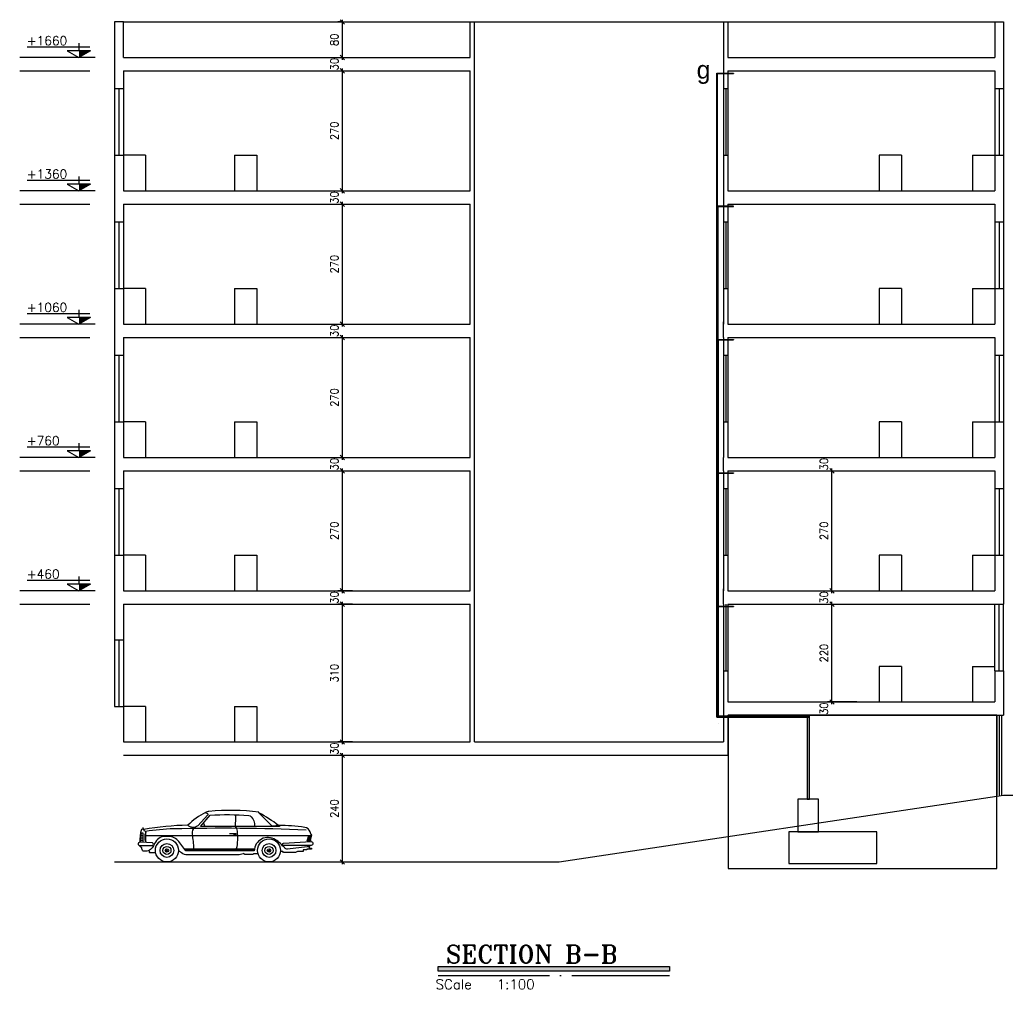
# Model space of a CAD drawing. Header units: millimetres. Extents: x 0 to 12169, y 6 to 10142.
# Drawn here: x 70 to 2291, y 6 to 2187 of the extents above; entities that cross this region are included whole.
import ezdxf

# ---------------------------------------------------------------- set-up
doc = ezdxf.new("R2010")
doc.units = ezdxf.units.MM
doc.header["$LTSCALE"] = 50
doc.header["$MEASUREMENT"] = 0
doc.linetypes.add('AXIS', pattern=[6, 5, -0.5, 0, -0.5])
for name, color, linetype in [('1', 8, 'AXIS'), ('2', 4, 'Continuous'), ('3', 3, 'Continuous'), ('CAR', 161, 'Continuous'), ('DIM', 8, 'Continuous'), ('HACH', 140, 'Continuous'), ('TXT', 2, 'Continuous'), ('TXT-1', 2, 'Continuous')]:
    doc.layers.add(name, color=color, linetype=linetype)
doc.styles.add('ROMANS', font='ROMANS.shx', dxfattribs={"width": 0.9})
doc.styles.add('ROMANT', font='romant', dxfattribs={"height": 20})
doc.styles.get("Standard").update_dxf_attribs({"font": 'arial.ttf'})
doc.dimstyles.new('dim1.100', dxfattribs={"dimscale": 100, "dimtxt": 0.18, "dimasz": 0.1, "dimexe": 0.1, "dimexo": 0.1, "dimgap": 0.09, "dimtad": 1, "dimzin": 12, "dimdsep": 46, "dimtxsty": 'ROMANS', "dimblk1": 'OBLIQUE', "dimblk2": 'OBLIQUE', "dimsah": 1, "dimcen": 0.1, "dimdle": 0.05, "dimclrd": 256, "dimclre": 12, "dimclrt": 4, "dimadec": 0, "dimazin": 0, "dimtfac": 1, "dimtix": 1, "dimtofl": 0, "dimtmove": 0, "dimatfit": 0, "dimldrblk": 'OBLIQUE', "dimfxl": 1, "dimtolj": 1, "dimtzin": 0, "dimarcsym": 0})

# ---------------------------------------------------------------- blocks, each defined once
blk = doc.blocks.new('CARS2')
at = {"layer": 'CAR'}
for p, q in [((-284.2, 77.2), (-284.2, 73.3)), ((-289.3, 49.2), (-283.2, 49.2)), ((-289.1, 54.4), (-283.2, 54.4)), ((-288.5, 59.6), (-283.2, 59.6)), ((91.4, 45.5), (92.1, 47.8)), ((92.4, 48.7), (93, 50.7)), ((93.2, 51.5), (93.8, 53.5)), ((94.1, 54.4), (94.7, 56.4)), ((95, 57.3), (95.7, 59.7)), ((-268.3, 22.8), (-270.2, 25.3)), ((-269, 20.5), (-268.3, 22.8)), ((-229.7, 25.9), (-233.1, 23.9)), ((-229.7, 29.8), (-229.7, 25.9)), ((-229.7, 25.9), (-226.3, 23.9)), ((-190.7, 29.3), (-32.8, 29.3)), ((-188.6, 26.5), (-33.1, 26.5)), ((0, 25.9), (-3.4, 23.9)), ((0, 29.8), (0, 25.9)), ((0, 25.9), (3.4, 23.9)), ((-255, 20.5), (-269, 20.5))]:
    blk.add_line(p, q, dxfattribs=at)
for points in [[(-277.5, 59.5), (96.3, 59.7, 0.544408), (94.8, 61.4), (92.2, 68.1, 0.284556), (80.3, 77.9, 0.031282), (21.2, 82.1, 0.048302), (-22.8, 110.3), (-23, 111.9, 0.060599), (-135.2, 113.6, 0.089016), (-143, 111.3, 0.081283), (-182.9, 82.6, 0.038407), (-281.7, 73.2), (-281.7, 73.7), (-287, 73, 0.078798), (-290.9, 44.3, 0.015598)], [(-143.4, 111.1), (-138.7, 108.7, -0.401314), (-137.6, 105.7), (-160.2, 81.3, -0.369532), (-182.9, 82.6, -63.670005)], [(25.8, 82.1), (22.4, 79.7), (-154.3, 79.7), (-132.7, 105, -0.039571), (-45.6, 104.5, -0.182993), (-40, 101.9, -0.22192), (-32.9, 80.9, -0.375292), (-34.3, 79.7, 0.613838)], [(-75.6, 106.3, -0.014913), (-76.2, 79.7, -0.184063), (-72, 69.4, -0.082128), (-73.7, 29.3, 1.761961)], [(83.3, 71.7, 0.016384), (-214.6, 74.5, 0.035059), (-277.9, 68.6, 1.220915)], [(-166.6, 78.2, 0.281309), (-173.1, 63, -0.023076), (-169.7, 29.3, 1.603024)], [(-33.2, 24.9), (-187.4, 24.9), (-203, 45.9, 0.243491), (-226.6, 57.4), (-233.7, 57.4, 0.310216), (-257.3, 41.3, -0.167684), (-271.2, 24.7, -0.05456), (-283, 24.5, -0.249626), (-286.5, 32, -0.112991), (-292.9, 37.7, 7.443163)], [(-283.2, 44), (-283.2, 64.8), (-287.5, 64.8, 0.071259), (-289.1, 44.2, 0.671626)], [(89, 37.2, -0.379906), (85.6, 33.9), (41.4, 29.1, -0.249057), (35.3, 31.5, 0.068512), (14.5, 49.9, 0.593757), (-33.2, 24.9, -0.942448)], [(-24.8, 18.4), (-34, 18.4, 0.357154), (-36.1, 16.7), (-54.6, 16.7, 0.51515), (-58.3, 18.6, -0.133069), (-69.9, 16), (-183.4, 16, -0.155621), (-196.6, 20.2), (-203.8, 25.3)]]:
    blk.add_lwpolyline(points, format="xyb", dxfattribs=at)
for points in [[(-22.8, 110.3), (6.3, 81.5), (13.8, 81.3), (19.7, 83.3)], [(-277.5, 43.5), (-277.5, 68.3), (-280.5, 69.6), (-281.7, 73.2)], [(-147.6, 87.5), (-144.3, 79.7)], [(-88.9, 64), (-74.5, 64.1), (-74.5, 61.2), (-78.1, 61.2), (-78.1, 64.1)], [(86.1, 48.7), (93.3, 48.7), (93, 47.8), (85.8, 47.8), (89.4, 59.7)], [(86.7, 50.7), (93.9, 50.7), (94.1, 51.5), (86.9, 51.5)], [(87.5, 53.5), (94.7, 53.5), (95, 54.4), (87.8, 54.4)], [(88.4, 56.4), (95.6, 56.4), (95.8, 57.3), (88.7, 57.3)], [(91.6, 37.2), (89.7, 31.3), (95.8, 31.3), (95.8, 28.7), (85.1, 28.7), (85.1, 27.6), (77.1, 27.6), (77.1, 23.5), (64.3, 23.5), (59.5, 21.4), (32.6, 21.4), (30.9, 23.7), (25.8, 23.7)]]:
    blk.add_lwpolyline(points, dxfattribs=at)
for points in [[(32.2, 42.3), (94.4, 45.7, -0.997189), (94.8, 37.2), (32.7, 37.2, -0.905457)], [(-262.2, 42.8), (-290.1, 44.2, 1.200181), (-290.6, 37.2), (-262.7, 37.2, 0.825329)]]:
    blk.add_lwpolyline(points, format="xyb", close=True, dxfattribs=at)
for centre, radius in [((-229.7, 25.9), 25.9), ((0, 25.9), 25.9), ((-229.7, 25.9), 15.5), ((-229.7, 25.9), 9.14), ((-229.7, 25.9), 3.96), ((0, 25.9), 15.5), ((0, 25.9), 9.14), ((0, 25.9), 3.96)]:
    blk.add_circle(centre, radius, dxfattribs=at)
blk.add_arc((-252.6, 56), 27, 157.1187, 202.8813, dxfattribs=at)
blk = doc.blocks.new('_OBLIQUE')
at = {"color": 0, "linetype": 'ByBlock'}
blk.add_line((-0.5, -0.5), (0.5, 0.5), dxfattribs=at)
blk = doc.blocks.new('*D184')
at = {"layer": 'DEFPOINTS', "color": 0, "transparency": 16777216}
for p in [(782.7, 532.1), (795.4, 532.1), (782.7, 292.1)]:
    blk.add_point(p, dxfattribs=at)
at = {"layer": 'DIM', "lineweight": -2, "transparency": 16777216}
blk.add_line((795.4, 287.1), (795.4, 537.1), dxfattribs=at)
at = {"layer": 'DIM', "color": 12, "lineweight": -2, "transparency": 16777216}
for p, q in [((792.7, 532.1), (805.4, 532.1)), ((792.7, 292.1), (805.4, 292.1))]:
    blk.add_line(p, q, dxfattribs=at)
at = {"layer": 'DIM', "lineweight": -2, "transparency": 16777216, "xscale": 10, "yscale": 10, "zscale": 10}
for p, rotation in [((795.4, 532.1), 90), ((795.4, 292.1), 270)]:
    blk.add_blockref('_OBLIQUE', p, dxfattribs=dict(at, rotation=rotation))
at = {"layer": 'DIM', "color": 4, "transparency": 16777216, "insert": (777.4, 412.1), "char_height": 18, "attachment_point": 5, "rotation": 90, "style": 'ROMANS'}
blk.add_mtext('\\A1;240', dxfattribs=at)
blk = doc.blocks.new('*D185')
at = {"layer": 'DEFPOINTS', "color": 0, "transparency": 16777216}
for p in [(795.4, 562.1), (828.2, 562.1), (782.7, 532.1)]:
    blk.add_point(p, dxfattribs=at)
at = {"layer": 'DIM', "color": 12, "lineweight": -2, "transparency": 16777216}
for p, q in [((818.2, 562.1), (785.4, 562.1)), ((792.7, 532.1), (805.4, 532.1))]:
    blk.add_line(p, q, dxfattribs=at)
at = {"layer": 'DIM', "color": 4, "transparency": 16777216, "insert": (777.4, 547.1), "char_height": 18, "attachment_point": 5, "rotation": 90, "style": 'ROMANS'}
blk.add_mtext('\\A1;30', dxfattribs=at)
blk = doc.blocks.new('*D186')
at = {"layer": 'DEFPOINTS', "color": 0, "transparency": 16777216}
for p in [(795.4, 872.1), (828.2, 872.1), (828.2, 562.1)]:
    blk.add_point(p, dxfattribs=at)
at = {"layer": 'DIM', "color": 12, "lineweight": -2, "transparency": 16777216}
for p, q in [((818.2, 872.1), (785.4, 872.1)), ((818.2, 562.1), (785.4, 562.1))]:
    blk.add_line(p, q, dxfattribs=at)
at = {"layer": 'DIM', "lineweight": -2, "transparency": 16777216}
blk.add_line((795.4, 557.1), (795.4, 877.1), dxfattribs=at)
at = {"layer": 'DIM', "lineweight": -2, "transparency": 16777216, "xscale": 10, "yscale": 10, "zscale": 10}
for p, rotation in [((795.4, 872.1), 90), ((795.4, 562.1), 270)]:
    blk.add_blockref('_OBLIQUE', p, dxfattribs=dict(at, rotation=rotation))
at = {"layer": 'DIM', "color": 4, "transparency": 16777216, "insert": (777.4, 717.1), "char_height": 18, "attachment_point": 5, "rotation": 90, "style": 'ROMANS'}
blk.add_mtext('\\A1;310', dxfattribs=at)
blk = doc.blocks.new('*D187')
at = {"layer": 'DEFPOINTS', "color": 0, "transparency": 16777216}
for p in [(795.4, 902.1), (828.2, 902.1), (828.2, 872.1)]:
    blk.add_point(p, dxfattribs=at)
at = {"layer": 'DIM', "color": 12, "lineweight": -2, "transparency": 16777216}
for p, q in [((818.2, 902.1), (785.4, 902.1)), ((818.2, 872.1), (785.4, 872.1))]:
    blk.add_line(p, q, dxfattribs=at)
at = {"layer": 'DIM', "color": 4, "transparency": 16777216, "insert": (777.4, 887.1), "char_height": 18, "attachment_point": 5, "rotation": 90, "style": 'ROMANS'}
blk.add_mtext('\\A1;30', dxfattribs=at)
blk = doc.blocks.new('*D188')
at = {"layer": 'DEFPOINTS', "color": 0, "transparency": 16777216}
for p in [(692.7, 1172.1), (795.4, 1172.1), (828.2, 902.1)]:
    blk.add_point(p, dxfattribs=at)
at = {"layer": 'DIM', "color": 12, "lineweight": -2, "transparency": 16777216}
for p, q in [((702.7, 1172.1), (805.4, 1172.1)), ((818.2, 902.1), (785.4, 902.1))]:
    blk.add_line(p, q, dxfattribs=at)
at = {"layer": 'DIM', "lineweight": -2, "transparency": 16777216}
blk.add_line((795.4, 897.1), (795.4, 1177.1), dxfattribs=at)
at = {"layer": 'DIM', "lineweight": -2, "transparency": 16777216, "xscale": 10, "yscale": 10, "zscale": 10}
for p, rotation in [((795.4, 1172.1), 90), ((795.4, 902.1), 270)]:
    blk.add_blockref('_OBLIQUE', p, dxfattribs=dict(at, rotation=rotation))
at = {"layer": 'DIM', "color": 4, "transparency": 16777216, "insert": (777.4, 1037.1), "char_height": 18, "attachment_point": 5, "rotation": 90, "style": 'ROMANS'}
blk.add_mtext('\\A1;270', dxfattribs=at)
blk = doc.blocks.new('*D189')
at = {"layer": 'DEFPOINTS', "color": 0, "transparency": 16777216}
for p in [(744.1, 1202.1), (795.4, 1202.1), (692.7, 1172.1)]:
    blk.add_point(p, dxfattribs=at)
at = {"layer": 'DIM', "color": 12, "lineweight": -2, "transparency": 16777216}
for p, q in [((754.1, 1202.1), (805.4, 1202.1)), ((702.7, 1172.1), (805.4, 1172.1))]:
    blk.add_line(p, q, dxfattribs=at)
at = {"layer": 'DIM', "color": 4, "transparency": 16777216, "insert": (777.4, 1187.1), "char_height": 18, "attachment_point": 5, "rotation": 90, "style": 'ROMANS'}
blk.add_mtext('\\A1;30', dxfattribs=at)
blk = doc.blocks.new('*D190')
at = {"layer": 'DEFPOINTS', "color": 0, "transparency": 16777216}
for p in [(744.1, 1472.1), (795.4, 1472.1), (744.1, 1202.1)]:
    blk.add_point(p, dxfattribs=at)
at = {"layer": 'DIM', "color": 12, "lineweight": -2, "transparency": 16777216}
for p, q in [((754.1, 1472.1), (805.4, 1472.1)), ((754.1, 1202.1), (805.4, 1202.1))]:
    blk.add_line(p, q, dxfattribs=at)
at = {"layer": 'DIM', "lineweight": -2, "transparency": 16777216}
blk.add_line((795.4, 1197.1), (795.4, 1477.1), dxfattribs=at)
at = {"layer": 'DIM', "lineweight": -2, "transparency": 16777216, "xscale": 10, "yscale": 10, "zscale": 10}
for p, rotation in [((795.4, 1472.1), 90), ((795.4, 1202.1), 270)]:
    blk.add_blockref('_OBLIQUE', p, dxfattribs=dict(at, rotation=rotation))
at = {"layer": 'DIM', "color": 4, "transparency": 16777216, "insert": (777.4, 1337.1), "char_height": 18, "attachment_point": 5, "rotation": 90, "style": 'ROMANS'}
blk.add_mtext('\\A1;270', dxfattribs=at)
blk = doc.blocks.new('*D191')
at = {"layer": 'DEFPOINTS', "color": 0, "transparency": 16777216}
for p in [(744.1, 1502.1), (795.4, 1502.1), (744.1, 1472.1)]:
    blk.add_point(p, dxfattribs=at)
at = {"layer": 'DIM', "color": 12, "lineweight": -2, "transparency": 16777216}
for p, q in [((754.1, 1502.1), (805.4, 1502.1)), ((754.1, 1472.1), (805.4, 1472.1))]:
    blk.add_line(p, q, dxfattribs=at)
at = {"layer": 'DIM', "color": 4, "transparency": 16777216, "insert": (777.4, 1487.1), "char_height": 18, "attachment_point": 5, "rotation": 90, "style": 'ROMANS'}
blk.add_mtext('\\A1;30', dxfattribs=at)
blk = doc.blocks.new('*D192')
at = {"layer": 'DEFPOINTS', "color": 0, "transparency": 16777216}
for p in [(744.1, 1772.1), (795.4, 1772.1), (744.1, 1502.1)]:
    blk.add_point(p, dxfattribs=at)
at = {"layer": 'DIM', "lineweight": -2, "transparency": 16777216}
blk.add_line((795.4, 1497.1), (795.4, 1777.1), dxfattribs=at)
at = {"layer": 'DIM', "color": 12, "lineweight": -2, "transparency": 16777216}
for p, q in [((754.1, 1772.1), (805.4, 1772.1)), ((754.1, 1502.1), (805.4, 1502.1))]:
    blk.add_line(p, q, dxfattribs=at)
at = {"layer": 'DIM', "lineweight": -2, "transparency": 16777216, "xscale": 10, "yscale": 10, "zscale": 10}
for p, rotation in [((795.4, 1772.1), 90), ((795.4, 1502.1), 270)]:
    blk.add_blockref('_OBLIQUE', p, dxfattribs=dict(at, rotation=rotation))
at = {"layer": 'DIM', "color": 4, "transparency": 16777216, "insert": (777.4, 1637.1), "char_height": 18, "attachment_point": 5, "rotation": 90, "style": 'ROMANS'}
blk.add_mtext('\\A1;270', dxfattribs=at)
blk = doc.blocks.new('*D193')
at = {"layer": 'DEFPOINTS', "color": 0, "transparency": 16777216}
for p in [(744.1, 1802.1), (795.4, 1802.1), (744.1, 1772.1)]:
    blk.add_point(p, dxfattribs=at)
at = {"layer": 'DIM', "color": 12, "lineweight": -2, "transparency": 16777216}
for p, q in [((754.1, 1802.1), (805.4, 1802.1)), ((754.1, 1772.1), (805.4, 1772.1))]:
    blk.add_line(p, q, dxfattribs=at)
at = {"layer": 'DIM', "color": 4, "transparency": 16777216, "insert": (777.4, 1787.1), "char_height": 18, "attachment_point": 5, "rotation": 90, "style": 'ROMANS'}
blk.add_mtext('\\A1;30', dxfattribs=at)
blk = doc.blocks.new('*D194')
at = {"layer": 'DEFPOINTS', "color": 0, "transparency": 16777216}
for p in [(744.1, 2072.1), (795.4, 2072.1), (744.1, 1802.1)]:
    blk.add_point(p, dxfattribs=at)
at = {"layer": 'DIM', "color": 12, "lineweight": -2, "transparency": 16777216}
for p, q in [((754.1, 2072.1), (805.4, 2072.1)), ((754.1, 1802.1), (805.4, 1802.1))]:
    blk.add_line(p, q, dxfattribs=at)
at = {"layer": 'DIM', "lineweight": -2, "transparency": 16777216}
blk.add_line((795.4, 1797.1), (795.4, 2077.1), dxfattribs=at)
at = {"layer": 'DIM', "lineweight": -2, "transparency": 16777216, "xscale": 10, "yscale": 10, "zscale": 10}
for p, rotation in [((795.4, 2072.1), 90), ((795.4, 1802.1), 270)]:
    blk.add_blockref('_OBLIQUE', p, dxfattribs=dict(at, rotation=rotation))
at = {"layer": 'DIM', "color": 4, "transparency": 16777216, "insert": (777.4, 1937.1), "char_height": 18, "attachment_point": 5, "rotation": 90, "style": 'ROMANS'}
blk.add_mtext('\\A1;270', dxfattribs=at)
blk = doc.blocks.new('*D195')
at = {"layer": 'DEFPOINTS', "color": 0, "transparency": 16777216}
for p in [(744.1, 2102.1), (795.4, 2102.1), (744.1, 2072.1)]:
    blk.add_point(p, dxfattribs=at)
at = {"layer": 'DIM', "color": 12, "lineweight": -2, "transparency": 16777216}
for p, q in [((754.1, 2102.1), (805.4, 2102.1)), ((754.1, 2072.1), (805.4, 2072.1))]:
    blk.add_line(p, q, dxfattribs=at)
at = {"layer": 'DIM', "color": 4, "transparency": 16777216, "insert": (777.4, 2087.1), "char_height": 18, "attachment_point": 5, "rotation": 90, "style": 'ROMANS'}
blk.add_mtext('\\A1;30', dxfattribs=at)
blk = doc.blocks.new('*D196')
at = {"layer": 'DEFPOINTS', "color": 0, "transparency": 16777216}
for p in [(795.4, 2182.1), (805.1, 2182.1), (744.1, 2102.1)]:
    blk.add_point(p, dxfattribs=at)
at = {"layer": 'DIM', "color": 12, "lineweight": -2, "transparency": 16777216}
for p, q in [((795.1, 2182.1), (785.4, 2182.1)), ((754.1, 2102.1), (805.4, 2102.1))]:
    blk.add_line(p, q, dxfattribs=at)
at = {"layer": 'DIM', "lineweight": -2, "transparency": 16777216}
blk.add_line((795.4, 2097.1), (795.4, 2187.1), dxfattribs=at)
at = {"layer": 'DIM', "lineweight": -2, "transparency": 16777216, "xscale": 10, "yscale": 10, "zscale": 10}
for p, rotation in [((795.4, 2182.1), 90), ((795.4, 2102.1), 270)]:
    blk.add_blockref('_OBLIQUE', p, dxfattribs=dict(at, rotation=rotation))
at = {"layer": 'DIM', "color": 4, "transparency": 16777216, "insert": (777.4, 2142.1), "char_height": 18, "attachment_point": 5, "rotation": 90, "style": 'ROMANS'}
blk.add_mtext('\\A1;80', dxfattribs=at)
blk = doc.blocks.new('*D197')
at = {"layer": 'DEFPOINTS', "color": 0, "transparency": 16777216}
for p in [(1896.7, 652.1), (1962.7, 652.1), (1972.7, 622.1)]:
    blk.add_point(p, dxfattribs=at)
at = {"layer": 'DIM', "color": 12, "lineweight": -2, "transparency": 16777216}
for p, q in [((1952.7, 652.1), (1886.7, 652.1)), ((1962.7, 622.1), (1886.7, 622.1))]:
    blk.add_line(p, q, dxfattribs=at)
at = {"layer": 'DIM', "color": 4, "transparency": 16777216, "insert": (1878.7, 637.1), "char_height": 18, "attachment_point": 5, "rotation": 90, "style": 'ROMANS'}
blk.add_mtext('\\A1;30', dxfattribs=at)
blk = doc.blocks.new('*D198')
at = {"layer": 'DEFPOINTS', "color": 0, "transparency": 16777216}
for p in [(1896.7, 872.1), (1896.7, 872.1), (1962.7, 652.1)]:
    blk.add_point(p, dxfattribs=at)
at = {"layer": 'DIM', "lineweight": -2, "transparency": 16777216}
blk.add_line((1896.7, 647.1), (1896.7, 877.1), dxfattribs=at)
at = {"layer": 'DIM', "color": 12, "lineweight": -2, "transparency": 16777216}
blk.add_line((1952.7, 652.1), (1886.7, 652.1), dxfattribs=at)
at = {"layer": 'DIM', "lineweight": -2, "transparency": 16777216, "xscale": 10, "yscale": 10, "zscale": 10}
for p, rotation in [((1896.7, 872.1), 90), ((1896.7, 652.1), 270)]:
    blk.add_blockref('_OBLIQUE', p, dxfattribs=dict(at, rotation=rotation))
at = {"layer": 'DIM', "color": 4, "transparency": 16777216, "insert": (1878.7, 762.1), "char_height": 18, "attachment_point": 5, "rotation": 90, "style": 'ROMANS'}
blk.add_mtext('\\A1;220', dxfattribs=at)
blk = doc.blocks.new('*D199')
at = {"layer": 'DEFPOINTS', "color": 0, "transparency": 16777216}
for p in [(1896.7, 902.1), (1896.7, 902.1), (1896.7, 872.1)]:
    blk.add_point(p, dxfattribs=at)
at = {"layer": 'DIM', "color": 4, "transparency": 16777216, "insert": (1878.7, 887.1), "char_height": 18, "attachment_point": 5, "rotation": 90, "style": 'ROMANS'}
blk.add_mtext('\\A1;30', dxfattribs=at)
blk = doc.blocks.new('*D200')
at = {"layer": 'DEFPOINTS', "color": 0, "transparency": 16777216}
for p in [(1896.7, 1172.1), (1896.7, 1172.1), (1896.7, 902.1)]:
    blk.add_point(p, dxfattribs=at)
at = {"layer": 'DIM', "lineweight": -2, "transparency": 16777216}
blk.add_line((1896.7, 897.1), (1896.7, 1177.1), dxfattribs=at)
at = {"layer": 'DIM', "lineweight": -2, "transparency": 16777216, "xscale": 10, "yscale": 10, "zscale": 10}
for p, rotation in [((1896.7, 1172.1), 90), ((1896.7, 902.1), 270)]:
    blk.add_blockref('_OBLIQUE', p, dxfattribs=dict(at, rotation=rotation))
at = {"layer": 'DIM', "color": 4, "transparency": 16777216, "insert": (1878.7, 1037.1), "char_height": 18, "attachment_point": 5, "rotation": 90, "style": 'ROMANS'}
blk.add_mtext('\\A1;270', dxfattribs=at)
blk = doc.blocks.new('*D201')
at = {"layer": 'DEFPOINTS', "color": 0, "transparency": 16777216}
for p in [(1896.7, 1202.1), (1896.7, 1202.1), (1896.7, 1172.1)]:
    blk.add_point(p, dxfattribs=at)
at = {"layer": 'DIM', "color": 4, "transparency": 16777216, "insert": (1878.7, 1187.1), "char_height": 18, "attachment_point": 5, "rotation": 90, "style": 'ROMANS'}
blk.add_mtext('\\A1;30', dxfattribs=at)

msp = doc.modelspace()

# ---------------------------------------------------------------- hatches: boundary and pattern name
at = {"ltscale": 50, "true_color": 0xcd2027}
h = msp.add_hatch(color=242, dxfattribs=at)
h.dxf.hatch_style = 1
h.paths.add_polyline_path([(1652.74798, 2067.0266), (1638.74798, 2067.0266), (1638.74798, 2066.0266), (1652.74798, 2066.0266)])
h.paths.add_polyline_path([(1638.74798, 2067.0266), (1637.74798, 2067.0266), (1637.74798, 2066.0266), (1638.74798, 2066.0266)])
h.paths.add_polyline_path([(1662.74798, 2067.0266), (1652.74798, 2067.0266), (1652.74798, 2066.0266), (1662.74798, 2066.0266)])
h.paths.add_polyline_path([(1675.53559, 2067.0266), (1662.74798, 2067.0266), (1662.74798, 2066.0266), (1675.53559, 2066.0266)])
h.paths.add_polyline_path([(1638.74798, 2066.0266), (1637.74798, 2066.0266), (1637.74798, 1767.0266), (1638.74798, 1767.0266)])
h.paths.add_polyline_path([(1652.74798, 1768.0266), (1638.74798, 1768.0266), (1638.74798, 1767.0266), (1639.74798, 1767.0266), (1652.74798, 1767.0266)])
h.paths.add_polyline_path([(1639.74798, 1767.0266), (1637.74798, 1767.0266), (1637.74798, 1468.0266), (1639.74798, 1468.0266)])
h.paths.add_polyline_path([(1662.74798, 1768.0266), (1652.74798, 1768.0266), (1652.74798, 1767.0266), (1662.74798, 1767.0266)])
h.paths.add_polyline_path([(1675.53559, 1768.0266), (1662.74798, 1768.0266), (1662.74798, 1767.0266), (1675.53559, 1767.0266)])
h.paths.add_polyline_path([(1652.74798, 1468.0266), (1640.74798, 1468.0266), (1640.74798, 1467.0266), (1652.74798, 1467.0266)])
h.paths.add_polyline_path([(1662.74798, 1468.0266), (1652.74798, 1468.0266), (1652.74798, 1467.0266), (1662.74798, 1467.0266)])
h.paths.add_polyline_path([(1675.53559, 1468.0266), (1662.74798, 1468.0266), (1662.74798, 1467.0266), (1675.53559, 1467.0266)])
h.paths.add_polyline_path([(1640.74798, 1468.0266), (1637.74798, 1468.0266), (1637.74798, 1467.0266), (1640.74798, 1467.0266)])
h.paths.add_polyline_path([(1640.74798, 1467.0266), (1637.74798, 1467.0266), (1637.74798, 893.38502), (1640.74798, 893.38502)])
h.paths.add_polyline_path([(1675.53559, 1168.0266), (1662.74798, 1168.0266), (1662.74798, 1167.0266), (1675.53559, 1167.0266)])
h.paths.add_polyline_path([(1662.74798, 1168.0266), (1652.74798, 1168.0266), (1652.74798, 1167.0266), (1662.74798, 1167.0266)])
h.paths.add_polyline_path([(1652.74798, 1168.0266), (1640.74798, 1168.0266), (1640.74798, 1167.0266), (1652.74798, 1167.0266)])
h.paths.add_polyline_path([(1640.74798, 893.38502), (1637.74798, 893.38502), (1637.74798, 868.0266), (1640.74798, 868.0266)])
h.paths.add_polyline_path([(1640.74798, 868.0266), (1637.74798, 868.0266), (1637.74798, 867.0266), (1640.74798, 867.0266)])
h.paths.add_polyline_path([(1652.74798, 868.0266), (1640.74798, 868.0266), (1640.74798, 867.0266), (1652.74798, 867.0266)])
h.paths.add_polyline_path([(1657.74798, 868.0266), (1652.74798, 868.0266), (1652.74798, 867.0266), (1657.74798, 867.0266)])
h.paths.add_polyline_path([(1662.74798, 868.0266), (1657.74798, 868.0266), (1657.74798, 867.0266), (1662.74798, 867.0266)])
h.paths.add_polyline_path([(1675.53559, 868.0266), (1662.74798, 868.0266), (1662.74798, 867.0266), (1675.53559, 867.0266)])
h = msp.add_hatch(color=242, dxfattribs=at)
h.dxf.hatch_style = 1
h.paths.add_polyline_path([(1640.74798, 867.0266), (1637.74798, 867.0266), (1637.74798, 620.89219), (1640.74798, 620.89219)])
h.paths.add_polyline_path([(1640.74798, 620.89219), (1637.74798, 620.89219), (1637.74798, 617.89219), (1640.74798, 617.89219)])
h.paths.add_polyline_path([(1652.74798, 620.89219), (1640.74798, 620.89219), (1640.74798, 617.89219), (1652.74798, 617.89219)])
h.paths.add_polyline_path([(1662.74798, 620.89219), (1652.74798, 620.89219), (1652.74798, 617.89219), (1662.74798, 617.89219)])
h.paths.add_polyline_path([(1663.45625, 620.89219), (1662.74798, 620.89219), (1662.74798, 617.89219), (1663.45625, 617.89219)])
at = {"ltscale": 50, "true_color": 0x991b1e}
h = msp.add_hatch(color=244, dxfattribs=at)
h.dxf.hatch_style = 1
h.paths.add_polyline_path([(1840.75536, 620.89219), (1663.45625, 620.89219), (1663.45625, 617.89219), (1840.75536, 617.89219)])
h.paths.add_polyline_path([(1845.89661, 620.89219), (1840.75536, 620.89219), (1840.75536, 617.89219), (1845.89661, 617.89219)])
h.paths.add_polyline_path([(1845.89661, 617.89219), (1840.75536, 617.89219), (1840.75536, 433.56389), (1845.89661, 433.56389)])
at = {"layer": 'HACH'}
msp.add_hatch(color=256, dxfattribs=at).paths.add_polyline_path([(1011.10104, 56.71113), (1531.07531, 56.71113), (1531.07531, 46.71113), (1011.10104, 46.71113)])

# ---------------------------------------------------------------- linework, layer by layer
for p, q in [((282.74798, 2182.14598), (282.74798, 2032.14598)), ((302.74798, 2182.14598), (282.74798, 2182.14598)), ((302.74798, 2102.14598), (302.74798, 2182.14598)), ((1082.74798, 2102.14598), (1082.74798, 2182.14598)), ((1082.74798, 2182.14598), (1092.74798, 2182.14598)), ((1092.74798, 562.14598), (1092.74798, 2182.14598)), ((1652.74798, 2182.14598), (1652.74798, 2032.14598)), ((1652.74798, 2182.14598), (1662.74798, 2182.14598)), ((1662.74798, 2182.14598), (1662.74798, 2102.14598)), ((2262.74798, 2182.14598), (2262.74798, 2102.14598)), ((2262.74798, 2182.14598), (2282.74798, 2182.14598)), ((2282.74798, 2182.14598), (2282.74798, 2032.14598)), ((302.74798, 2102.14598), (1082.74798, 2102.14598)), ((1662.74798, 2102.14598), (2262.74798, 2102.14598)), ((302.74798, 2072.14598), (1082.74798, 2072.14598)), ((302.74798, 2072.14598), (302.74798, 2032.14598)), ((1082.74798, 1802.14598), (1082.74798, 2072.14598)), ((1662.74798, 2072.14598), (2262.74798, 2072.14598)), ((1662.74798, 2072.14598), (1662.74798, 2032.14598)), ((2262.74798, 2072.14598), (2262.74798, 2032.14598)), ((282.74798, 2032.14598), (302.74798, 2032.14598)), ((1652.74798, 2032.14598), (1662.74798, 2032.14598)), ((2262.74798, 2032.14598), (2282.74798, 2032.14598)), ((282.74798, 1882.14598), (282.74798, 1732.14598)), ((282.74798, 1882.14598), (302.74798, 1882.14598)), ((302.74798, 1882.14598), (302.74798, 1802.14598)), ((1652.74798, 1882.14598), (1662.74798, 1882.14598)), ((1652.74798, 1882.14598), (1652.74798, 1802.14598)), ((1662.74798, 1882.14598), (1662.74798, 1802.14598)), ((2262.74798, 1882.14598), (2262.74798, 1802.14598)), ((2262.74798, 1882.14598), (2282.74798, 1882.14598)), ((2282.74798, 1882.14598), (2282.74798, 1732.14598)), ((302.74798, 1802.14598), (1082.74798, 1802.14598)), ((1662.74798, 1802.14598), (2262.74798, 1802.14598)), ((302.74798, 1772.14598), (1082.74798, 1772.14598)), ((302.74798, 1772.14598), (302.74798, 1732.14598)), ((1082.74798, 1502.14598), (1082.74798, 1772.14598)), ((1652.74798, 1772.14598), (1652.74798, 1732.14598)), ((1662.74798, 1772.14598), (2262.74798, 1772.14598)), ((1662.74798, 1772.14598), (1662.74798, 1732.14598)), ((2262.74798, 1772.14598), (2262.74798, 1732.14598)), ((282.74798, 1732.14598), (302.74798, 1732.14598)), ((1652.74798, 1732.14598), (1662.74798, 1732.14598)), ((2262.74798, 1732.14598), (2282.74798, 1732.14598)), ((282.74798, 1582.14598), (282.74798, 1432.14598)), ((282.74798, 1582.14598), (302.74798, 1582.14598)), ((302.74798, 1582.14598), (302.74798, 1502.14598)), ((1652.74798, 1582.14598), (1662.74798, 1582.14598)), ((1652.74798, 1582.14598), (1652.74798, 1502.14598)), ((1662.74798, 1582.14598), (1662.74798, 1502.14598)), ((2262.74798, 1582.14598), (2262.74798, 1502.14598)), ((2262.74798, 1582.14598), (2282.74798, 1582.14598)), ((2282.74798, 1582.14598), (2282.74798, 1432.14598)), ((302.74798, 1502.14598), (1082.74798, 1502.14598)), ((1662.74798, 1502.14598), (2262.74798, 1502.14598)), ((302.74798, 1472.14598), (1082.74798, 1472.14598)), ((302.74798, 1472.14598), (302.74798, 1432.14598)), ((1082.74798, 1202.14598), (1082.74798, 1472.14598)), ((1652.74798, 1472.14598), (1652.74798, 1432.14598)), ((1662.74798, 1472.14598), (2262.74798, 1472.14598)), ((1662.74798, 1472.14598), (1662.74798, 1432.14598)), ((2262.74798, 1472.14598), (2262.74798, 1432.14598)), ((282.74798, 1432.14598), (302.74798, 1432.14598)), ((1652.74798, 1432.14598), (1662.74798, 1432.14598)), ((2262.74798, 1432.14598), (2282.74798, 1432.14598)), ((282.74798, 1282.14598), (282.74798, 1132.14598)), ((282.74798, 1282.14598), (302.74798, 1282.14598)), ((302.74798, 1282.14598), (302.74798, 1202.14598)), ((1652.74798, 1282.14598), (1662.74798, 1282.14598)), ((1652.74798, 1282.14598), (1652.74798, 1202.14598)), ((1662.74798, 1282.14598), (1662.74798, 1202.14598)), ((2262.74798, 1282.14598), (2262.74798, 1202.14598)), ((2262.74798, 1282.14598), (2282.74798, 1282.14598)), ((2282.74798, 1282.14598), (2282.74798, 1132.14598)), ((302.74798, 1202.14598), (1082.74798, 1202.14598)), ((1662.74798, 1202.14598), (2262.74798, 1202.14598)), ((302.74798, 1172.14598), (1082.74798, 1172.14598)), ((302.74798, 1172.14598), (302.74798, 1132.14598)), ((1082.74798, 902.14598), (1082.74798, 1172.14598)), ((1652.74798, 1172.14598), (1652.74798, 1132.14598)), ((1662.74798, 1172.14598), (2262.74798, 1172.14598)), ((1662.74798, 1172.14598), (1662.74798, 1132.14598)), ((2262.74798, 1172.14598), (2262.74798, 1132.14598)), ((282.74798, 1132.14598), (302.74798, 1132.14598)), ((1652.74798, 1132.14598), (1662.74798, 1132.14598)), ((2262.74798, 1132.14598), (2282.74798, 1132.14598)), ((282.74798, 982.14598), (282.74798, 792.14598)), ((282.74798, 982.14598), (302.74798, 982.14598)), ((302.74798, 982.14598), (302.74798, 902.14598)), ((1652.74798, 982.14598), (1662.74798, 982.14598)), ((1652.74798, 982.14598), (1652.74798, 902.14598)), ((1662.74798, 982.14598), (1662.74798, 902.14598)), ((2262.74798, 982.14598), (2262.74798, 902.14598)), ((2262.74798, 982.14598), (2282.74798, 982.14598)), ((2282.74798, 982.14598), (2282.74798, 872.14598)), ((302.74798, 902.14598), (1082.74798, 902.14598)), ((1662.74798, 902.14598), (2262.74798, 902.14598)), ((302.74798, 872.14598), (1082.74798, 872.14598)), ((302.74798, 872.14598), (302.74798, 792.14598)), ((1082.74798, 562.14598), (1082.74798, 872.14598)), ((1662.74798, 872.14598), (2282.74798, 872.14598)), ((282.74798, 792.14598), (302.74798, 792.14598)), ((1652.74798, 722.14598), (1652.74798, 562.14598)), ((1652.74798, 722.14598), (1662.74798, 722.14598)), ((1662.74798, 722.14598), (1662.74798, 652.14598)), ((2262.74798, 722.14598), (2262.74798, 652.14598)), ((2262.74798, 722.14598), (2282.74798, 722.14598)), ((2282.74798, 722.14598), (2282.74798, 622.14598)), ((1662.74798, 652.14598), (2262.74798, 652.14598)), ((282.74798, 642.14598), (302.74798, 642.14598)), ((302.74798, 642.14598), (302.74798, 562.14598)), ((1662.74798, 622.14598), (2282.74798, 622.14598)), ((1662.74798, 622.14598), (1662.74798, 532.14598)), ((302.74798, 562.14598), (1082.74798, 562.14598)), ((1092.74798, 562.14598), (1652.74798, 562.14598)), ((302.74798, 532.14598), (1662.74798, 532.14598)), ((1282.74798, 292.14598), (2282.74798, 442.14598)), ((2282.74798, 442.14598), (2751.05881, 442.14598)), ((282.74798, 292.14598), (1282.74798, 292.14598))]:
    msp.add_line(p, q)
at = {"color": 242, "ltscale": 50, "true_color": 0xcd2027}
for p, q in [((1637.74798, 2067.0266), (1637.74798, 617.89219)), ((1637.74798, 2067.0266), (1675.53559, 2067.0266)), ((1637.74798, 2066.0266), (1675.53559, 2066.0266)), ((1638.74798, 2067.0266), (1638.74798, 1768.0266)), ((1637.74798, 1768.0266), (1675.53559, 1768.0266)), ((1637.74798, 1767.0266), (1675.53559, 1767.0266)), ((1639.74798, 1767.0266), (1639.74798, 1468.0266)), ((1637.74798, 1468.0266), (1675.53559, 1468.0266)), ((1637.74798, 1467.0266), (1675.53559, 1467.0266)), ((1640.74798, 1467.0266), (1640.74798, 617.89219)), ((1637.74798, 1168.0266), (1675.53559, 1168.0266)), ((1637.74798, 1167.0266), (1675.53559, 1167.0266)), ((1637.74798, 868.0266), (1675.53559, 868.0266)), ((1637.74798, 867.0266), (1675.53559, 867.0266))]:
    msp.add_line(p, q, dxfattribs=at)
at = {"color": 7, "ltscale": 50, "true_color": 0xffffff}
for p, q in [((1652.74798, 1802.14598), (1652.74798, 1772.14598)), ((1652.74798, 1472.14598), (1652.74798, 1507.74512)), ((1652.74798, 1172.14598), (1652.74798, 1202.14598)), ((1652.74798, 872.14598), (1652.74798, 906.40651))]:
    msp.add_line(p, q, dxfattribs=at)
at = {"color": 240, "ltscale": 50, "true_color": 0xed1f24}
for p, q in [((1637.74798, 620.89219), (1721.16487, 620.89219)), ((1642.83482, 617.89219), (1637.74798, 617.89219)), ((1637.74798, 617.89219), (1721.16487, 617.89219)), ((1721.16487, 620.89219), (1845.89661, 620.89219))]:
    msp.add_line(p, q, dxfattribs=at)
for points in [[(1675.53559, 2066.0266), (1637.74798, 2066.0266), (1637.74798, 2067.0266), (1675.53559, 2067.0266)], [(1637.74798, 2067.0266), (1638.74798, 2067.0266), (1638.74798, 1767.0266), (1637.74798, 1767.0266)], [(1675.53559, 1768.0266), (1637.74798, 1768.0266), (1637.74798, 1767.0266), (1675.53559, 1767.0266)], [(1637.74798, 1767.0266), (1639.74798, 1767.0266), (1639.74798, 1468.0266), (1637.74798, 1468.0266)], [(1637.74798, 1468.0266), (1640.74798, 1468.0266), (1640.74798, 893.38502), (1637.74798, 893.38502)], [(1675.53559, 1467.0266), (1637.74798, 1467.0266), (1637.74798, 1468.0266), (1675.53559, 1468.0266)], [(1675.53559, 1167.0266), (1637.74798, 1167.0266), (1637.74798, 1168.0266), (1675.53559, 1168.0266)], [(1637.74798, 893.38502), (1640.74798, 893.38502), (1640.74798, 893.38502), (1637.74798, 893.38502)], [(1675.53559, 867.0266), (1637.74798, 867.0266), (1637.74798, 868.0266), (1675.53559, 868.0266)], [(1637.74798, 867.0266), (1640.74798, 867.0266), (1640.74798, 617.89219), (1637.74798, 617.89219)], [(2267.74798, 622.14598), (1663.45625, 622.14598), (1663.45625, 277.21767), (2267.74798, 277.21767)], [(1640.74798, 602.65833), (1640.74798, 602.65833)], [(1845.89661, 620.89219), (1663.45625, 620.89219), (1663.45625, 617.89219), (1845.89661, 617.89219)], [(1845.89661, 620.89219), (1840.75536, 620.89219), (1840.75536, 433.56389), (1845.89661, 433.56389)], [(1819.54404, 359.78961), (1866.41691, 359.78961), (1866.41691, 433.56389), (1819.54404, 433.56389)], [(1799.6228, 288.35761), (1997.66095, 288.35761), (1997.66095, 359.78961), (1799.6228, 359.78961)]]:
    msp.add_lwpolyline(points, close=True, dxfattribs=at)
msp.add_lwpolyline([(1637.74798, 617.89219), (1637.74798, 893.38502), (1640.74798, 893.38502), (1640.74798, 617.89219)], dxfattribs=at)
at = {"layer": '1'}
msp.add_line((1011.10104, 36.71113), (1531.07531, 36.71113), dxfattribs=at)
at = {"layer": '2'}
for p, q in [((302.74798, 2182.14598), (1082.74798, 2182.14598)), ((1092.74798, 2182.14598), (1652.74798, 2182.14598)), ((1662.74798, 2182.14598), (2262.74798, 2182.14598)), ((202.65888, 2134.80142), (202.65888, 2117.30142)), ((227.2005, 2125.40969), (86.61146, 2125.40969)), ((228.90888, 2117.30142), (176.40888, 2117.30142)), ((176.40888, 2117.30142), (202.65888, 2102.14598)), ((228.90888, 2117.30142), (202.65888, 2102.14598)), ((239.66, 2102.14598), (69.67646, 2102.14598)), ((227.2005, 2101.97974), (174.7005, 2101.97974)), ((69.67646, 2072.31222), (227.2005, 2072.31222)), ((282.74798, 2032.14598), (282.74798, 1882.14598)), ((292.74798, 2032.14598), (292.74798, 1882.14598)), ((302.74798, 2032.14598), (302.74798, 1882.14598)), ((1652.74798, 2032.14598), (1652.74798, 1882.14598)), ((1657.74798, 2032.14598), (1657.74798, 1882.14598)), ((1662.74798, 2032.14598), (1662.74798, 1882.14598)), ((2262.74798, 2032.14598), (2262.74798, 1882.14598)), ((2272.74798, 2032.14598), (2272.74798, 1882.14598)), ((2282.74798, 2032.14598), (2282.74798, 1882.14598)), ((352.74798, 1882.14598), (302.74798, 1882.14598)), ((352.74798, 1882.14598), (352.74798, 1802.14598)), ((552.74798, 1882.14598), (602.74798, 1882.14598)), ((552.74798, 1882.14598), (552.74798, 1802.14598)), ((602.74798, 1882.14598), (602.74798, 1802.14598)), ((2052.74798, 1882.14598), (2002.74798, 1882.14598)), ((2002.74798, 1882.14598), (2002.74798, 1802.14598)), ((2052.74798, 1882.14598), (2052.74798, 1802.14598)), ((2212.74798, 1882.14598), (2212.74798, 1802.14598)), ((2212.74798, 1882.14598), (2262.74798, 1882.14598)), ((227.2005, 1825.40969), (86.61146, 1825.40969)), ((202.65888, 1834.80142), (202.65888, 1817.30142)), ((239.66, 1802.14598), (69.67646, 1802.14598)), ((227.2005, 1801.97974), (174.7005, 1801.97974)), ((176.40888, 1817.30142), (202.65888, 1802.14598)), ((228.90888, 1817.30142), (176.40888, 1817.30142)), ((228.90888, 1817.30142), (202.65888, 1802.14598)), ((69.67646, 1772.31222), (227.2005, 1772.31222)), ((282.74798, 1732.14598), (282.74798, 1582.14598)), ((292.74798, 1732.14598), (292.74798, 1582.14598)), ((302.74798, 1732.14598), (302.74798, 1582.14598)), ((1652.74798, 1732.14598), (1652.74798, 1582.14598)), ((1657.74798, 1732.14598), (1657.74798, 1582.14598)), ((1662.74798, 1732.14598), (1662.74798, 1582.14598)), ((2262.74798, 1732.14598), (2262.74798, 1582.14598)), ((2272.74798, 1732.14598), (2272.74798, 1582.14598)), ((2282.74798, 1732.14598), (2282.74798, 1582.14598)), ((352.74798, 1582.14598), (302.74798, 1582.14598)), ((352.74798, 1582.14598), (352.74798, 1502.14598)), ((552.74798, 1582.14598), (602.74798, 1582.14598)), ((552.74798, 1582.14598), (552.74798, 1502.14598)), ((602.74798, 1582.14598), (602.74798, 1502.14598)), ((2002.74798, 1582.14598), (2002.74798, 1502.14598)), ((2052.74798, 1582.14598), (2002.74798, 1582.14598)), ((2052.74798, 1582.14598), (2052.74798, 1502.14598)), ((2212.74798, 1582.14598), (2212.74798, 1502.14598)), ((2212.74798, 1582.14598), (2262.74798, 1582.14598)), ((202.65888, 1534.80142), (202.65888, 1517.30142)), ((227.2005, 1525.40969), (86.61146, 1525.40969)), ((176.40888, 1517.30142), (202.65888, 1502.14598)), ((228.90888, 1517.30142), (176.40888, 1517.30142)), ((228.90888, 1517.30142), (202.65888, 1502.14598)), ((239.66, 1502.14598), (69.67646, 1502.14598)), ((227.2005, 1501.97974), (174.7005, 1501.97974)), ((69.67646, 1472.31222), (227.2005, 1472.31222)), ((282.74798, 1432.14598), (282.74798, 1282.14598)), ((292.74798, 1432.14598), (292.74798, 1282.14598)), ((302.74798, 1432.14598), (302.74798, 1282.14598)), ((1652.74798, 1432.14598), (1652.74798, 1282.14598)), ((1657.74798, 1432.14598), (1657.74798, 1282.14598)), ((1662.74798, 1432.14598), (1662.74798, 1282.14598)), ((2262.74798, 1432.14598), (2262.74798, 1282.14598)), ((2272.74798, 1432.14598), (2272.74798, 1282.14598)), ((2282.74798, 1432.14598), (2282.74798, 1282.14598)), ((352.74798, 1282.14598), (302.74798, 1282.14598)), ((352.74798, 1282.14598), (352.74798, 1202.14598)), ((552.74798, 1282.14598), (602.74798, 1282.14598)), ((552.74798, 1282.14598), (552.74798, 1202.14598)), ((602.74798, 1282.14598), (602.74798, 1202.14598)), ((2052.74798, 1282.14598), (2002.74798, 1282.14598)), ((2002.74798, 1282.14598), (2002.74798, 1202.14598)), ((2052.74798, 1282.14598), (2052.74798, 1202.14598)), ((2212.74798, 1282.14598), (2212.74798, 1202.14598)), ((2212.74798, 1282.14598), (2262.74798, 1282.14598)), ((227.2005, 1225.40969), (86.61146, 1225.40969)), ((202.65888, 1234.80142), (202.65888, 1217.30142)), ((239.66, 1202.14598), (69.67646, 1202.14598)), ((227.2005, 1201.97974), (174.7005, 1201.97974)), ((228.90888, 1217.30142), (176.40888, 1217.30142)), ((176.40888, 1217.30142), (202.65888, 1202.14598)), ((228.90888, 1217.30142), (202.65888, 1202.14598)), ((69.67646, 1172.31222), (227.2005, 1172.31222)), ((282.74798, 1132.14598), (282.74798, 982.14598)), ((292.74798, 1132.14598), (292.74798, 982.14598)), ((302.74798, 1132.14598), (302.74798, 982.14598)), ((1652.74798, 1132.14598), (1652.74798, 982.14598)), ((1657.74798, 1132.14598), (1657.74798, 982.14598)), ((1662.74798, 1132.14598), (1662.74798, 982.14598)), ((2262.74798, 1132.14598), (2262.74798, 982.14598)), ((2272.74798, 1132.14598), (2272.74798, 982.14598)), ((2282.74798, 1132.14598), (2282.74798, 982.14598)), ((352.74798, 982.14598), (302.74798, 982.14598)), ((352.74798, 982.14598), (352.74798, 902.14598)), ((552.74798, 982.14598), (602.74798, 982.14598)), ((552.74798, 982.14598), (552.74798, 902.14598)), ((602.74798, 982.14598), (602.74798, 902.14598)), ((2052.74798, 982.14598), (2002.74798, 982.14598)), ((2002.74798, 982.14598), (2002.74798, 902.14598)), ((2052.74798, 982.14598), (2052.74798, 902.14598)), ((2212.74798, 982.14598), (2212.74798, 902.14598)), ((2212.74798, 982.14598), (2262.74798, 982.14598)), ((202.65888, 934.80142), (202.65888, 917.30142)), ((227.2005, 925.40969), (86.61146, 925.40969)), ((176.40888, 917.30142), (202.65888, 902.14598)), ((228.90888, 917.30142), (176.40888, 917.30142)), ((228.90888, 917.30142), (202.65888, 902.14598)), ((239.66, 902.14598), (69.67646, 902.14598)), ((227.2005, 901.97974), (174.7005, 901.97974)), ((69.67646, 872.31222), (227.2005, 872.31222)), ((1652.74798, 872.14598), (1652.74798, 722.14598)), ((1657.74798, 872.14598), (1657.74798, 722.14598)), ((1662.74798, 872.14598), (1662.74798, 722.14598)), ((2262.74798, 722.14598), (2262.74798, 872.14598)), ((2272.74798, 722.14598), (2272.74798, 872.14598)), ((2282.74798, 722.14598), (2282.74798, 872.14598)), ((282.74798, 792.14598), (282.74798, 642.14598)), ((292.74798, 792.14598), (292.74798, 642.14598)), ((302.74798, 792.14598), (302.74798, 642.14598)), ((2052.74798, 732.14598), (2002.74798, 732.14598)), ((2002.74798, 732.14598), (2002.74798, 652.14598)), ((2052.74798, 732.14598), (2052.74798, 652.14598)), ((2212.74798, 732.14598), (2212.74798, 652.14598)), ((2212.74798, 732.14598), (2262.74798, 732.14598)), ((352.74798, 642.14598), (302.74798, 642.14598)), ((352.74798, 642.14598), (352.74798, 562.14598)), ((552.74798, 642.14598), (602.74798, 642.14598)), ((552.74798, 642.14598), (552.74798, 562.14598)), ((602.74798, 642.14598), (602.74798, 562.14598)), ((2267.74798, 622.14598), (2267.74798, 442.14598)), ((2272.74798, 622.14598), (2272.74798, 442.14598)), ((2277.74798, 622.14598), (2277.74798, 442.14598))]:
    msp.add_line(p, q, dxfattribs=at)
for points in [[(228.90888, 2117.30142), (202.65888, 2117.30142), (202.65888, 2102.14598)], [(228.90888, 1817.30142), (202.65888, 1817.30142), (202.65888, 1802.14598)], [(228.90888, 1517.30142), (202.65888, 1517.30142), (202.65888, 1502.14598)], [(228.90888, 1217.30142), (202.65888, 1217.30142), (202.65888, 1202.14598)], [(228.90888, 917.30142), (202.65888, 917.30142), (202.65888, 902.14598)]]:
    msp.add_solid(points, dxfattribs=at)
at = {"layer": 'HACH'}
msp.add_lwpolyline([(1011.10104, 56.71113), (1531.07531, 56.71113), (1531.07531, 46.71113), (1011.10104, 46.71113)], close=True, dxfattribs=at)

# ---------------------------------------------------------------- block references
at = {"layer": 'CAR'}
msp.add_blockref('CARS2', (630.45605, 292.14597), dxfattribs=at)

# ---------------------------------------------------------------- texts
at = {"color": 242, "ltscale": 50, "true_color": 0xcd2027, "insert": (1592.29953, 2094.65324), "char_height": 40, "attachment_point": 1}
msp.add_mtext_dynamic_manual_height_columns('{\\C256;\\c16777215;g}', width=178.6433628, gutter_width=1, heights=[0], dxfattribs=at)
at = {"layer": '3', "style": 'ROMANT'}
for s, p in [('+1660', (85.44509, 2129.90596)), ('+1360', (85.44509, 1829.90596)), ('+1060', (85.44509, 1529.90596)), ('+760', (85.44509, 1229.90596)), ('+460', (85.44509, 929.90596))]:
    msp.add_text(s, height=20, dxfattribs=at).set_placement(p)
at = {"layer": 'TXT', "style": 'ROMANT'}
msp.add_text('SECTION B-B', height=40, dxfattribs=at).set_placement((1028.51806, 64.68317))
at = {"layer": 'TXT-1', "color": 125, "linetype": 'Continuous', "style": 'ROMANT'}
msp.add_text('SCale   1:100', height=22.05, dxfattribs=at).set_placement((1005.08762, 5.73846))

# ---------------------------------------------------------------- dimensions: what is measured, and where the dimension line sits
at = {"layer": 'DIM'}
for base, p1, p2, picture, middle in [((795.43712, 2182.14598), (744.09255, 2102.14598), (805.05954, 2182.14598), '*D196', (777.43712, 2142.14598)), ((795.43712, 2102.14598), (744.09255, 2072.14598), (744.09255, 2102.14598), '*D195', (777.43712, 2087.14598)), ((795.43712, 2072.14598), (744.09255, 1802.14598), (744.09255, 2072.14598), '*D194', (777.43712, 1937.14598)), ((795.43712, 1802.14598), (744.09255, 1772.14598), (744.09255, 1802.14598), '*D193', (777.43712, 1787.14598)), ((795.43712, 1772.14598), (744.09255, 1502.14598), (744.09255, 1772.14598), '*D192', (777.43712, 1637.14598)), ((795.43712, 1502.14598), (744.09255, 1472.14598), (744.09255, 1502.14598), '*D191', (777.43712, 1487.14598)), ((795.43712, 1472.14598), (744.09255, 1202.14598), (744.09255, 1472.14598), '*D190', (777.43712, 1337.14598)), ((795.43712, 1202.14598), (692.74798, 1172.14598), (744.09255, 1202.14598), '*D189', (777.43712, 1187.14598)), ((1896.71791, 1202.14598), (1896.71791, 1172.14598), (1896.71791, 1202.14598), '*D201', (1878.71791, 1187.14598)), ((795.43712, 1172.14598), (828.20082, 902.14598), (692.74798, 1172.14598), '*D188', (777.43712, 1037.14598)), ((1896.71791, 1172.14598), (1896.71791, 902.14598), (1896.71791, 1172.14598), '*D200', (1878.71791, 1037.14598)), ((795.43712, 902.14598), (828.20082, 872.14598), (828.20082, 902.14598), '*D187', (777.43712, 887.14598)), ((1896.71791, 902.14598), (1896.71791, 872.14598), (1896.71791, 902.14598), '*D199', (1878.71791, 887.14598)), ((795.43712, 872.14598), (828.20082, 562.14598), (828.20082, 872.14598), '*D186', (777.43712, 717.14598)), ((1896.71791, 872.14598), (1962.74798, 652.14598), (1896.71791, 872.14598), '*D198', (1878.71791, 762.14598)), ((795.43712, 562.14598), (782.74798, 532.14598), (828.20082, 562.14598), '*D185', (777.43712, 547.14598))]:
    dim = msp.add_linear_dim(base=base, p1=p1, p2=p2, angle=90, dimstyle='dim1.100', override={"dimtmove": 1, "dimatfit": 3}, dxfattribs=at)
    dim.commit()
    dim.dimension.update_dxf_attribs({"geometry": picture, "text_midpoint": middle})
for base, p1, p2, picture, middle in [((1896.71791, 652.14598), (1972.74798, 622.14598), (1962.74798, 652.14598), '*D197', (1878.71791, 637.14598)), ((795.43712, 532.14598), (782.74798, 292.14598), (782.74798, 532.14598), '*D184', (777.43712, 412.14598))]:
    dim = msp.add_linear_dim(base=base, p1=p1, p2=p2, angle=90, dimstyle='dim1.100', dxfattribs=at)
    dim.commit()
    dim.dimension.update_dxf_attribs({"geometry": picture, "text_midpoint": middle})

doc.saveas('drawing.dxf')
